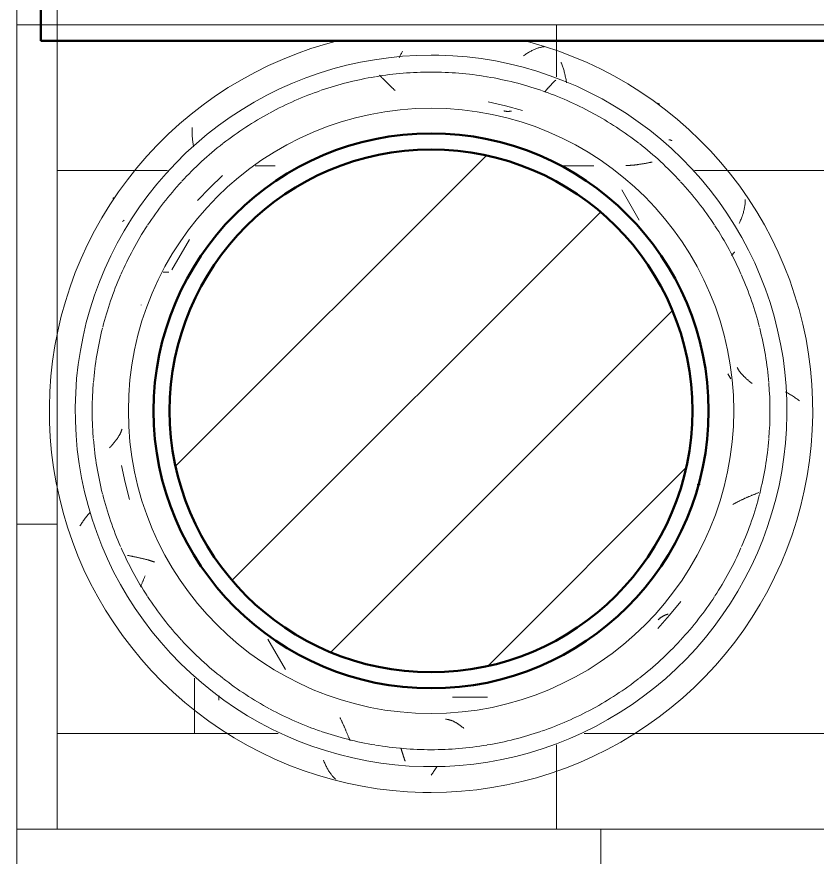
# Model space of a CAD drawing. Header units: millimetres. Extents: x -9358 to 257996, y -67499 to 9117.
# Drawn here: x 29180 to 30175, y -55453 to -54408 of the extents above; entities that cross this region are included whole.
import ezdxf

# ---------------------------------------------------------------- set-up
doc = ezdxf.new("R2010")
doc.units = ezdxf.units.MM
doc.header["$LTSCALE"] = 1000
for name, color, linetype, lineweight in [('A-COL-RFC', 8, 'Continuous', 18), ('A-COL-RFC-1', 8, 'Continuous', 9), ('A-COL-RFC-2', 8, 'Continuous', 50), ('A-FLR-PAT', 8, 'Continuous', 18), ('A-WAL-CLD', 8, 'Continuous', 9), ('A-WAL-CMU', 8, 'Continuous', 50), ('A-WAL-LOW-20', 8, 'Continuous', 18), ('A-WAL-PAT-1', 8, 'Continuous', 9)]:
    doc.layers.add(name, color=color, linetype=linetype, lineweight=lineweight)
pattern_1 = [(0, (0, 0), (812.8, 203.2), [33.528, -576.072, 33.528, -576.072, -3251.2]), (0, (0, 0), (812.8, 203.2), [-1219.2, 33.528, -1185.672, 33.528, -576.072, -1422.4]), (0, (0, 0), (812.8, 203.2), [-3048, 33.528, -372.872, 33.528, -982.472]), (120, (304.8, 101.6), (-582.37636, 602.30545), [33.528, -576.072, 33.528, -576.072, -3251.2]), (120, (304.8, 101.6), (-582.37636, 602.30545), [-1219.2, 33.528, -1185.672, 33.528, -576.072, -1422.4]), (120, (304.8, 101.6), (-582.37636, 602.30545), [-3048, 33.528, -372.872, 33.528, -982.472]), (240, (406.4, 508), (-230.42364, -805.50545), [33.528, -576.072, 33.528, -576.072, -3251.2]), (240, (406.4, 508), (-230.42364, -805.50545), [-1219.2, 33.528, -1185.672, 33.528, -576.072, -1422.4]), (240, (406.4, 508), (-230.42364, -805.50545), [-3048, 33.528, -372.872, 33.528, -982.472])]

# ---------------------------------------------------------------- blocks, each defined once
blk = doc.blocks.new('Concrete-Round-Column - 650-V12-01-Ground Floor Furniture Plan')
at = {"layer": 'A-COL-RFC-1'}
h = blk.add_hatch(dxfattribs=at)
h.set_pattern_fill('FP_37', color=256, style=0, pattern_type=2)
h.set_pattern_definition([(225, (30655, -54750), (106.066, -106.066), [])])
h.paths.add_polyline_path([(0, 325), (-63.4, 318.8), (-124.4, 300.3), (-180.6, 270.2), (-229.8, 229.8), (-270.2, 180.6), (-300.3, 124.4), (-318.8, 63.4), (-325, 0), (-318.8, -63.4), (-300.3, -124.4), (-270.2, -180.6), (-229.8, -229.8), (-180.6, -270.2), (-124.4, -300.3), (-63.4, -318.8), (0, -325), (63.4, -318.8), (124.4, -300.3), (180.6, -270.2), (229.8, -229.8), (270.2, -180.6), (300.3, -124.4), (318.8, -63.4), (325, 0), (318.8, 63.4), (300.3, 124.4), (270.2, 180.6), (229.8, 229.8), (180.6, 270.2), (124.4, 300.3), (63.4, 318.8), (16.9, 323.3)], flags=0)
at = {"layer": 'A-COL-RFC-2'}
for start, end in [(360, 180), (180, 360)]:
    blk.add_arc((0, 0), 325, start, end, dxfattribs=at)
blk = doc.blocks.new('Walls 187 - Walls 13-1441346-01-Ground Floor Furniture Plan')
at = {"layer": 'A-WAL-PAT-1'}
h = blk.add_hatch(dxfattribs=at)
h.set_pattern_fill('FP_121', color=256, style=0, pattern_type=2)
h.set_pattern_definition([(270, (50550, -58100), (900, 6e-14), [700, -700]), (270, (51000, -57400), (1800, 1e-13), [700, -700]), (180, (51000, -57400), (-9e-14, -700), [])])
h.paths.add_polyline_path([(49841.7, -58770), (50270, -58770), (50270, -57770), (48380, -57770), (48380, -58770), (49840.1, -58770)], flags=0)
h.paths.add_polyline_path([(49841.7, -58693.5), (49768.3, -58693.5), (49695.8, -58681.4), (49626.2, -58657.5), (49561.6, -58622.5), (49501.4, -58575), (49453.8, -58523.3), (49413.6, -58461.8), (49384.1, -58394.5), (49366.1, -58323.2), (49360, -58250), (49367.1, -58172.7), (49385.8, -58101.7), (49413.6, -58038.2), (49453.8, -57976.7), (49504.9, -57921.6), (49564, -57876.2), (49626.2, -57842.5), (49700.7, -57817.8), (49769.9, -57806.5), (49841.7, -57806.5), (49914.2, -57818.6), (49987.4, -57844.5), (50048.4, -57877.5), (50107.6, -57923.9), (50156.2, -57976.7), (50196.4, -58038.2), (50225.9, -58105.5), (50243.9, -58176.8), (50250, -58250), (50243.9, -58323.2), (50224.2, -58398.3), (50196.4, -58461.8), (50153.3, -58526.4), (50106.4, -58577.4), (50043.8, -58625), (49983.8, -58657.5), (49909.3, -58682.2)], flags=0)
h.paths.add_polyline_path([(48808.3, -58693.5), (48735.8, -58681.4), (48666.2, -58657.5), (48597.5, -58619.3), (48541.2, -58574.8), (48492.6, -58521.5), (48453.6, -58461.8), (48424.1, -58394.5), (48406.1, -58323.2), (48400, -58250), (48406.1, -58176.8), (48425.8, -58101.7), (48453.6, -58038.2), (48493.8, -57976.7), (48543.6, -57922.6), (48604, -57876.2), (48666.2, -57842.5), (48740.7, -57817.8), (48812.3, -57806.5), (48881.7, -57806.5), (48954.2, -57818.6), (49023.8, -57842.5), (49088.4, -57877.5), (49146.4, -57922.6), (49197.4, -57978.5), (49236.4, -58038.2), (49265.9, -58105.5), (49283.9, -58176.8), (49290, -58250), (49283.9, -58323.2), (49264.2, -58398.3), (49234.1, -58465.3), (49196.2, -58523.3), (49145.3, -58578.3), (49088.4, -58622.5), (49023.8, -58657.5), (48949.3, -58682.2), (48880.1, -58693.5), (48809.9, -58693.5)], flags=0)
at = {"layer": 'A-WAL-LOW-20'}
for p, q in [((48380, -57770), (48380, -58770)), ((48380, -58770), (50270, -58770))]:
    blk.add_line(p, q, dxfattribs=at)
blk = doc.blocks.new('Walls 191 - Walls 6-1441402-01-Ground Floor Furniture Plan')
at = {"layer": 'A-WAL-PAT-1'}
h = blk.add_hatch(dxfattribs=at)
h.set_pattern_fill('FP_124', color=256, style=0, pattern_type=2)
h.set_pattern_definition([(270, (47930, -59239.6), (900, 6e-14), [700, -700]), (270, (48380, -58539.6), (1800, 1e-13), [700, -700]), (180, (48380, -58539.6), (-9e-14, -700), [])])
h.paths.add_polyline_path([(48330, -58770), (48380, -58770), (48380, -57770), (48330, -57770), (48330, -58421.4)], flags=0)
at = {"layer": 'A-WAL-LOW-20'}
for p, q in [((48330, -58770), (48330, -57770)), ((48330, -57770), (48380, -57770)), ((48380, -57770), (48380, -58770))]:
    blk.add_line(p, q, dxfattribs=at)
blk = doc.blocks.new('Walls 190 - Walls 6-2351718-01-Ground Floor Furniture Plan')
at = {"layer": 'A-WAL-PAT-1'}
h = blk.add_hatch(dxfattribs=at)
h.set_pattern_fill('FP_131', color=256, style=0, pattern_type=2)
h.set_pattern_definition([(270, (29455.4, -55970), (900, 6e-14), [700, -700]), (270, (29905.4, -55270), (1800, 1e-13), [700, -700]), (180, (29905.4, -55270), (-9e-14, -700), [])])
h.paths.add_polyline_path([(33559.6, -55320), (33810, -55320), (33810, -55270), (29180, -55270), (29180, -55320), (31593.4, -55320)], flags=0)
at = {"layer": 'A-WAL-LOW-20'}
for p, q in [((29180, -55270), (33810, -55270)), ((29180, -55320), (29180, -55270))]:
    blk.add_line(p, q, dxfattribs=at)
blk = doc.blocks.new('FP_204-01-Ground Floor Furniture Plan')
at = {"layer": 'A-WAL-PAT-1'}
for p, q in [((48921.1, 1459.1), (48942.6, 1454.5)), ((48942.6, 1454.5), (48963.7, 1448.7)), ((48940.9, 1447.9), (48940.4, 1448)), ((48941.3, 1447.8), (48940.9, 1447.9)), ((48941.8, 1447.7), (48941.3, 1447.8)), ((48942.2, 1447.6), (48941.8, 1447.7)), ((48942.7, 1447.5), (48942.2, 1447.6)), ((48943.2, 1447.5), (48942.7, 1447.5)), ((48943.6, 1447.4), (48943.2, 1447.5)), ((48944.1, 1447.4), (48943.6, 1447.4)), ((48944.6, 1447.4), (48944.1, 1447.4)), ((48945, 1447.4), (48944.6, 1447.4)), ((48945.5, 1447.4), (48945, 1447.4)), ((48946, 1447.4), (48945.5, 1447.4)), ((48946.5, 1447.4), (48946, 1447.4)), ((48947, 1447.4), (48946.5, 1447.4)), ((48947.5, 1447.5), (48947, 1447.4)), ((48948, 1447.5), (48947.5, 1447.5)), ((48948.5, 1447.6), (48948, 1447.5)), ((48949, 1447.6), (48948.5, 1447.6)), ((48949.5, 1447.7), (48949, 1447.6)), ((48950, 1447.8), (48949.5, 1447.7)), ((49092.6, 1380.3), (49092.1, 1380.3)), ((49093.2, 1380.2), (49092.6, 1380.3)), ((49093.8, 1380.2), (49093.2, 1380.2)), ((49094.4, 1380.2), (49093.8, 1380.2)), ((49095, 1380.2), (49094.4, 1380.2)), ((49095.6, 1380.3), (49095, 1380.2)), ((49096.2, 1380.3), (49095.6, 1380.3)), ((49096.9, 1380.3), (49096.2, 1380.3)), ((49097.5, 1380.3), (49096.9, 1380.3)), ((49098.1, 1380.4), (49097.5, 1380.3)), ((49098.8, 1380.4), (49098.1, 1380.4)), ((49099.4, 1380.4), (49098.8, 1380.4)), ((49100.1, 1380.5), (49099.4, 1380.4)), ((49100.7, 1380.5), (49100.1, 1380.5)), ((49101.4, 1380.6), (49100.7, 1380.5)), ((49102, 1380.7), (49101.4, 1380.6)), ((49102.7, 1380.7), (49102, 1380.7)), ((49103.4, 1380.8), (49102.7, 1380.7)), ((49104.1, 1380.9), (49103.4, 1380.8)), ((49104.8, 1381), (49104.1, 1380.9)), ((49105.4, 1381.1), (49104.8, 1381)), ((49106.1, 1381.1), (49105.4, 1381.1)), ((49106.8, 1381.2), (49106.1, 1381.1)), ((49107.5, 1381.3), (49106.8, 1381.2)), ((49108.3, 1381.4), (49107.5, 1381.3)), ((49109, 1381.6), (49108.3, 1381.4)), ((49109.7, 1381.7), (49109, 1381.6)), ((49110.4, 1381.8), (49109.7, 1381.7)), ((49111.2, 1381.9), (49110.4, 1381.8)), ((49111.9, 1382), (49111.2, 1381.9)), ((49112.6, 1382.1), (49111.9, 1382)), ((49113.4, 1382.3), (49112.6, 1382.1)), ((49114.1, 1382.4), (49113.4, 1382.3)), ((49114.9, 1382.5), (49114.1, 1382.4)), ((49115.6, 1382.7), (49114.9, 1382.5)), ((49116.4, 1382.8), (49115.6, 1382.7)), ((49117.2, 1382.9), (49116.4, 1382.8)), ((49117.9, 1383.1), (49117.2, 1382.9)), ((49118.7, 1383.2), (49117.9, 1383.1)), ((49119.5, 1383.4), (49118.7, 1383.2)), ((49120.3, 1383.5), (49119.5, 1383.4)), ((49121, 1383.7), (49120.3, 1383.5)), ((49121.8, 1383.8), (49121, 1383.7)), ((49122.6, 1384), (49121.8, 1383.8)), ((49123.4, 1384.1), (49122.6, 1384)), ((49124.2, 1384.3), (49123.4, 1384.1)), ((49125, 1384.4), (49124.2, 1384.3)), ((49230.8, 1128.7), (49230.6, 1129.2)), ((49231, 1128.3), (49230.8, 1128.7)), ((49231.2, 1127.8), (49231, 1128.3)), ((49231.4, 1127.4), (49231.2, 1127.8)), ((49231.7, 1127), (49231.4, 1127.4)), ((49231.9, 1126.6), (49231.7, 1127)), ((49232.1, 1126.1), (49231.9, 1126.6)), ((49232.4, 1125.7), (49232.1, 1126.1)), ((49232.7, 1125.3), (49232.4, 1125.7)), ((49232.9, 1124.8), (49232.7, 1125.3)), ((49233.2, 1124.4), (49232.9, 1124.8)), ((49233.5, 1124), (49233.2, 1124.4)), ((49233.8, 1123.5), (49233.5, 1124)), ((49234.1, 1123.1), (49233.8, 1123.5)), ((49234.5, 1122.7), (49234.1, 1123.1)), ((49234.8, 1122.3), (49234.5, 1122.7)), ((49235.1, 1121.8), (49234.8, 1122.3)), ((49235.5, 1121.4), (49235.1, 1121.8)), ((49235.9, 1121), (49235.5, 1121.4)), ((49236.2, 1120.6), (49235.9, 1121)), ((49236.6, 1120.1), (49236.2, 1120.6)), ((49237, 1119.7), (49236.6, 1120.1)), ((49237.4, 1119.3), (49237, 1119.7)), ((49237.8, 1118.9), (49237.4, 1119.3)), ((49238.2, 1118.5), (49237.8, 1118.9)), ((49238.6, 1118), (49238.2, 1118.5)), ((49239, 1117.6), (49238.6, 1118)), ((49239.5, 1117.2), (49239, 1117.6)), ((49239.9, 1116.8), (49239.5, 1117.2)), ((49240.4, 1116.3), (49239.9, 1116.8)), ((49240.8, 1115.9), (49240.4, 1116.3)), ((49241.3, 1115.5), (49240.8, 1115.9)), ((49241.8, 1115.1), (49241.3, 1115.5)), ((49242.3, 1114.6), (49241.8, 1115.1)), ((49242.8, 1114.2), (49242.3, 1114.6)), ((49243.3, 1113.8), (49242.8, 1114.2)), ((49243.8, 1113.4), (49243.3, 1113.8)), ((49244.3, 1113), (49243.8, 1113.4)), ((49244.8, 1112.5), (49244.3, 1113)), ((49245.3, 1112.1), (49244.8, 1112.5)), ((49245.9, 1111.7), (49245.3, 1112.1)), ((49246.4, 1111.2), (49245.9, 1111.7)), ((49247, 1110.8), (49246.4, 1111.2)), ((49247.5, 1110.4), (49247, 1110.8)), ((49248.1, 1110), (49247.5, 1110.4)), ((49248.7, 1109.5), (49248.1, 1110)), ((49249.2, 1109.1), (49248.7, 1109.5)), ((49252.7, 971.5), (49253.5, 971.9)), ((49253.5, 971.9), (49254.2, 972.2)), ((49254.2, 972.2), (49255, 972.5)), ((49255, 972.5), (49255.8, 972.8)), ((49255.8, 972.8), (49256.5, 973.1)), ((49256.5, 973.1), (49257.3, 973.5)), ((49229.9, 961.3), (49230.5, 961.6)), ((49230.5, 961.6), (49231.1, 961.9)), ((49231.1, 961.9), (49231.7, 962.2)), ((49231.7, 962.2), (49232.3, 962.5)), ((49232.3, 962.5), (49232.9, 962.9)), ((49232.9, 962.9), (49233.6, 963.2)), ((49233.6, 963.2), (49234.2, 963.5)), ((49234.2, 963.5), (49234.9, 963.8)), ((49234.9, 963.8), (49235.5, 964.1)), ((49235.5, 964.1), (49236.2, 964.4)), ((49236.2, 964.4), (49236.8, 964.7)), ((49236.8, 964.7), (49237.5, 965)), ((49237.5, 965), (49238.2, 965.3)), ((49238.2, 965.3), (49238.9, 965.6)), ((49238.9, 965.6), (49239.5, 965.9)), ((49239.5, 965.9), (49240.2, 966.3)), ((49240.2, 966.3), (49240.9, 966.6)), ((49240.9, 966.6), (49241.6, 966.9)), ((49241.6, 966.9), (49242.4, 967.2)), ((49242.4, 967.2), (49243.1, 967.5)), ((49243.1, 967.5), (49243.8, 967.8)), ((49243.8, 967.8), (49244.5, 968.1)), ((49244.5, 968.1), (49245.2, 968.4)), ((49245.2, 968.4), (49246, 968.7)), ((49246, 968.7), (49246.7, 969)), ((49246.7, 969), (49247.4, 969.3)), ((49247.4, 969.3), (49248.2, 969.7)), ((49248.2, 969.7), (49248.9, 970)), ((49248.9, 970), (49249.7, 970.3)), ((49249.7, 970.3), (49250.4, 970.6)), ((49250.4, 970.6), (49251.2, 970.9)), ((49251.2, 970.9), (49251.9, 971.2)), ((49251.9, 971.2), (49252.7, 971.5)), ((49225.3, 958.7), (49225.9, 959.1)), ((49225.9, 959.1), (49226.4, 959.4)), ((49226.4, 959.4), (49227, 959.7)), ((49227, 959.7), (49227.5, 960)), ((49227.5, 960), (49228.1, 960.3)), ((49228.1, 960.3), (49228.7, 960.7)), ((49228.7, 960.7), (49229.3, 961)), ((49229.3, 961), (49229.9, 961.3)), ((49160.3, 837.8), (49146.5, 820.8)), ((49146.5, 820.8), (49131.8, 804.5)), ((49132.5, 815.3), (49132.8, 815.6)), ((49132.8, 815.6), (49133.2, 816)), ((49133.2, 816), (49133.5, 816.3)), ((49133.5, 816.3), (49133.8, 816.6)), ((49133.8, 816.6), (49134.2, 816.9)), ((49134.2, 816.9), (49134.5, 817.2)), ((49134.5, 817.2), (49134.9, 817.5)), ((49134.9, 817.5), (49135.2, 817.8)), ((49135.2, 817.8), (49135.6, 818)), ((49135.6, 818), (49136, 818.3)), ((49136, 818.3), (49136.4, 818.6)), ((49136.4, 818.6), (49136.8, 818.8)), ((49136.8, 818.8), (49137.2, 819.1)), ((49137.2, 819.1), (49137.6, 819.3)), ((49137.6, 819.3), (49138, 819.6)), ((49138, 819.6), (49138.4, 819.8)), ((49138.4, 819.8), (49138.9, 820)), ((49138.9, 820), (49139.3, 820.3)), ((49139.3, 820.3), (49139.8, 820.5)), ((49139.8, 820.5), (49140.2, 820.7)), ((49140.2, 820.7), (49140.7, 820.9)), ((49140.7, 820.9), (49141.2, 821.1)), ((49141.2, 821.1), (49141.6, 821.3)), ((49141.6, 821.3), (49142.1, 821.5)), ((49142.1, 821.5), (49142.6, 821.7)), ((49142.6, 821.7), (49143.1, 821.8)), ((49143.1, 821.8), (49143.6, 822)), ((49143.6, 822), (49144.1, 822.2)), ((49144.1, 822.2), (49144.7, 822.3)), ((48868, 691.6), (48868.4, 691.6)), ((48868.4, 691.6), (48868.9, 691.5)), ((48868.9, 691.5), (48869.3, 691.5)), ((48869.3, 691.5), (48869.8, 691.4)), ((48869.8, 691.4), (48870.3, 691.4)), ((48870.3, 691.4), (48870.7, 691.3)), ((48870.7, 691.3), (48871.2, 691.2)), ((48871.2, 691.2), (48871.7, 691.1)), ((48871.7, 691.1), (48872.1, 691)), ((48872.1, 691), (48872.6, 690.9)), ((48872.6, 690.9), (48873.1, 690.8)), ((48873.1, 690.8), (48873.5, 690.6)), ((48873.5, 690.6), (48874, 690.5)), ((48874, 690.5), (48874.5, 690.3)), ((48874.5, 690.3), (48874.9, 690.2)), ((48874.9, 690.2), (48875.4, 690)), ((48875.4, 690), (48875.9, 689.8)), ((48875.9, 689.8), (48876.4, 689.6)), ((48876.4, 689.6), (48876.8, 689.4)), ((48876.8, 689.4), (48877.3, 689.2)), ((48877.3, 689.2), (48877.8, 689)), ((48877.8, 689), (48878.3, 688.7)), ((48878.3, 688.7), (48878.8, 688.5)), ((48878.8, 688.5), (48879.2, 688.3)), ((48879.2, 688.3), (48879.7, 688)), ((48879.7, 688), (48880.2, 687.7)), ((48880.2, 687.7), (48880.7, 687.5)), ((48880.7, 687.5), (48881.2, 687.2)), ((48881.2, 687.2), (48881.7, 686.9)), ((48881.7, 686.9), (48882.2, 686.6)), ((48882.2, 686.6), (48882.7, 686.3)), ((48882.7, 686.3), (48883.2, 686)), ((48883.2, 686), (48883.6, 685.6)), ((48883.6, 685.6), (48884.1, 685.3)), ((48884.1, 685.3), (48884.6, 685)), ((48884.6, 685), (48885.1, 684.6)), ((48885.1, 684.6), (48885.6, 684.2)), ((48885.6, 684.2), (48886.2, 683.9)), ((48886.2, 683.9), (48886.7, 683.5)), ((48886.7, 683.5), (48887.2, 683.1)), ((48887.2, 683.1), (48887.7, 682.7)), ((48887.7, 682.7), (48888.2, 682.3)), ((48888.2, 682.3), (48888.7, 681.9)), ((48888.7, 681.9), (48889.2, 681.5)), ((48889.2, 681.5), (48889.7, 681.1)), ((48889.7, 681.1), (48890.2, 680.7)), ((48890.2, 680.7), (48890.8, 680.2))]:
    blk.add_line(p, q, dxfattribs=at)
blk = doc.blocks.new('FP_205-01-Ground Floor Furniture Plan')
at = {"layer": 'A-WAL-LOW-20', "flags": 128}
blk.add_lwpolyline([(48733.6, 1535), (48718.9, 1531.1), (48700.7, 1525.5), (48682.8, 1519.1), (48665.2, 1512.1), (48647.9, 1504.3), (48630.9, 1495.9), (48614.2, 1486.8), (48597.9, 1477.1), (48582, 1466.7), (48566.6, 1455.6), (48551.6, 1444), (48537.1, 1431.8), (48523.1, 1419), (48509.6, 1405.6), (48496.6, 1391.7), (48484.2, 1377.4), (48472.4, 1362.5), (48461.3, 1347.2), (48450.7, 1331.4), (48440.7, 1315.2), (48431.5, 1298.7), (48422.9, 1281.8), (48414.9, 1264.5), (48407.7, 1247), (48401.2, 1229.1), (48395.4, 1211.1), (48390.3, 1192.8), (48386, 1174.3), (48382.4, 1155.7), (48379.5, 1136.9), (48377.4, 1118), (48376.1, 1099.1), (48375.5, 1080.1), (48375.7, 1061.1), (48376.6, 1042.2), (48378.3, 1023.3), (48380.7, 1004.5), (48383.9, 985.7), (48387.9, 967.2), (48392.5, 948.8), (48398, 930.6), (48404.1, 912.6), (48410.9, 894.9), (48418.5, 877.5), (48426.7, 860.4), (48435.7, 843.7), (48445.2, 827.3), (48455.5, 811.3), (48466.3, 795.7), (48477.8, 780.6), (48489.9, 766), (48502.5, 751.8), (48515.7, 738.2), (48529.5, 725.1), (48543.7, 712.5), (48558.4, 700.6), (48573.7, 689.2), (48589.3, 678.5), (48605.4, 668.4), (48621.8, 658.9), (48638.6, 650.1), (48655.8, 642), (48673.3, 634.6), (48691, 627.9), (48709, 621.9), (48727.3, 616.6), (48745.7, 612.1), (48764.3, 608.3), (48783, 605.2), (48801.9, 602.9), (48820.8, 601.4), (48839.8, 600.6), (48850, 600.5)], dxfattribs=at)
at = {"layer": 'A-WAL-PAT-1'}
for p, q in [((48811, 1515.8), (48810.4, 1514.5)), ((48811.7, 1517.1), (48811, 1515.8)), ((48812.4, 1518.4), (48811.7, 1517.1)), ((48813.1, 1519.6), (48812.4, 1518.4)), ((48813.7, 1520.8), (48813.1, 1519.6)), ((48814.4, 1522.1), (48813.7, 1520.8)), ((48552.8, 1427.3), (48552.8, 1426.1)), ((48552.8, 1426.1), (48552.8, 1424.9)), ((48552.8, 1424.9), (48552.8, 1423.6)), ((48552.8, 1423.6), (48552.8, 1422.3)), ((48552.8, 1422.3), (48552.8, 1421)), ((48552.8, 1421), (48552.9, 1419.7)), ((48552.9, 1419.7), (48552.9, 1418.4)), ((48552.9, 1418.4), (48553, 1417.1)), ((48553, 1417.1), (48553.1, 1415.8)), ((48553.1, 1415.8), (48553.3, 1414.4)), ((48553.3, 1414.4), (48553.4, 1413)), ((48553.4, 1413), (48553.6, 1411.6)), ((48553.6, 1411.6), (48553.7, 1410.2)), ((48553.7, 1410.2), (48553.9, 1408.8)), ((48553.9, 1408.8), (48554.1, 1407.4)), ((48554.1, 1407.4), (48554.3, 1406)), ((48554.3, 1406), (48554.6, 1404.5)), ((48554.6, 1404.5), (48554.8, 1403.4)), ((48454.7, 1339.6), (48454.2, 1338.9)), ((48455.2, 1340.3), (48454.7, 1339.6)), ((48420, 941.4), (48419.2, 940.4)), ((48420.8, 942.5), (48420, 941.4)), ((48421.6, 943.5), (48420.8, 942.5)), ((48422.5, 944.6), (48421.6, 943.5)), ((48423.4, 945.7), (48422.5, 944.6)), ((48424.2, 946.7), (48423.4, 945.7)), ((48425.2, 947.8), (48424.2, 946.7)), ((48426.1, 948.9), (48425.2, 947.8)), ((48414.2, 933), (48413.5, 932)), ((48414.8, 934.1), (48414.2, 933)), ((48415.5, 935.1), (48414.8, 934.1)), ((48416.2, 936.1), (48415.5, 935.1)), ((48416.9, 937.2), (48416.2, 936.1)), ((48417.6, 938.2), (48416.9, 937.2)), ((48418.4, 939.3), (48417.6, 938.2)), ((48419.2, 940.4), (48418.4, 939.3)), ((48586.2, 717.8), (48586.1, 716.5)), ((48586.1, 716.5), (48586.1, 715.2)), ((48586.3, 719.1), (48586.2, 717.8)), ((48586.4, 720.5), (48586.3, 719.1)), ((48716.4, 640.7), (48716.8, 639.5)), ((48716.8, 639.5), (48717.3, 638.3)), ((48717.3, 638.3), (48717.8, 637.1)), ((48717.8, 637.1), (48718.3, 636)), ((48718.3, 636), (48718.8, 634.8)), ((48718.8, 634.8), (48719.3, 633.7)), ((48719.3, 633.7), (48719.8, 632.6)), ((48719.8, 632.6), (48720.4, 631.6)), ((48720.4, 631.6), (48720.9, 630.5)), ((48720.9, 630.5), (48721.5, 629.5)), ((48721.5, 629.5), (48722.1, 628.5)), ((48722.1, 628.5), (48722.6, 627.5)), ((48722.6, 627.5), (48723.2, 626.6)), ((48723.2, 626.6), (48723.8, 625.7)), ((48723.8, 625.7), (48724.4, 624.8)), ((48724.4, 624.8), (48725, 623.9)), ((48725, 623.9), (48725.7, 623.1)), ((48725.7, 623.1), (48726.3, 622.2)), ((48726.3, 622.2), (48727, 621.5)), ((48727, 621.5), (48727.6, 620.7)), ((48727.6, 620.7), (48728.3, 620)), ((48728.3, 620), (48729, 619.3)), ((48729, 619.3), (48729.6, 618.6)), ((48729.6, 618.6), (48730.3, 617.9)), ((48730.3, 617.9), (48731, 617.3)), ((48731, 617.3), (48731.7, 616.7))]:
    blk.add_line(p, q, dxfattribs=at)
blk = doc.blocks.new('FP_206-01-Ground Floor Furniture Plan')
at = {"layer": 'A-WAL-LOW-20', "flags": 128}
blk.add_lwpolyline([(48850, 600.5), (48869, 600.8), (48887.9, 602), (48906.8, 603.9), (48925.6, 606.5), (48944.3, 609.9), (48962.8, 614.1), (48981.1, 618.9), (48999.3, 624.5), (49017.2, 630.9), (49034.8, 637.9), (49052.1, 645.7), (49069.1, 654.1), (49085.8, 663.2), (49102.1, 672.9), (49117.9, 683.3), (49133.4, 694.4), (49148.4, 706), (49162.9, 718.2), (49176.9, 731), (49190.4, 744.4), (49203.4, 758.3), (49215.8, 772.6), (49227.6, 787.5), (49238.7, 802.8), (49249.3, 818.6), (49259.3, 834.8), (49268.5, 851.3), (49277.1, 868.2), (49285.1, 885.5), (49292.3, 903), (49298.8, 920.9), (49304.6, 938.9), (49309.7, 957.2), (49314, 975.7), (49317.6, 994.3), (49320.5, 1013.1), (49322.6, 1032), (49323.9, 1050.9), (49324.5, 1069.9), (49324.3, 1088.9), (49323.4, 1107.8), (49321.7, 1126.7), (49319.3, 1145.5), (49316.1, 1164.3), (49312.1, 1182.8), (49307.5, 1201.2), (49302, 1219.4), (49295.9, 1237.4), (49289.1, 1255.1), (49281.5, 1272.5), (49273.3, 1289.6), (49264.3, 1306.3), (49254.8, 1322.7), (49244.5, 1338.7), (49233.7, 1354.3), (49222.2, 1369.4), (49210.1, 1384), (49197.5, 1398.2), (49184.3, 1411.8), (49170.5, 1424.9), (49156.3, 1437.5), (49141.5, 1449.4), (49126.3, 1460.8), (49110.7, 1471.5), (49094.6, 1481.6), (49078.2, 1491.1), (49061.4, 1499.9), (49044.2, 1508), (49026.7, 1515.4), (49009, 1522.1), (48991, 1528.1), (48972.7, 1533.4), (48966.2, 1535)], dxfattribs=at)
at = {"layer": 'A-WAL-PAT-1'}
for p, q in [((48982.1, 1526), (48981.1, 1525.6)), ((48983.1, 1526.3), (48982.1, 1526)), ((48984, 1526.6), (48983.1, 1526.3)), ((48985, 1526.8), (48984, 1526.6)), ((48985.9, 1527), (48985, 1526.8)), ((48986.8, 1527.2), (48985.9, 1527)), ((48987.7, 1527.4), (48986.8, 1527.2)), ((48988.7, 1527.5), (48987.7, 1527.4)), ((48989.6, 1527.6), (48988.7, 1527.5)), ((48990.5, 1527.7), (48989.6, 1527.6)), ((48966.1, 1517.4), (48965.1, 1516.6)), ((48967.2, 1518.1), (48966.1, 1517.4)), ((48968.2, 1518.8), (48967.2, 1518.1)), ((48969.2, 1519.5), (48968.2, 1518.8)), ((48970.2, 1520.2), (48969.2, 1519.5)), ((48971.2, 1520.8), (48970.2, 1520.2)), ((48972.2, 1521.4), (48971.2, 1520.8)), ((48973.3, 1522), (48972.2, 1521.4)), ((48974.3, 1522.5), (48973.3, 1522)), ((48975.3, 1523), (48974.3, 1522.5)), ((48976.3, 1523.5), (48975.3, 1523)), ((48977.2, 1524), (48976.3, 1523.5)), ((48978.2, 1524.5), (48977.2, 1524)), ((48979.2, 1524.9), (48978.2, 1524.5)), ((48980.2, 1525.3), (48979.2, 1524.9)), ((48981.1, 1525.6), (48980.2, 1525.3)), ((49012, 1507.2), (49011.5, 1508.3)), ((49012.4, 1506.1), (49012, 1507.2)), ((49012.9, 1505), (49012.4, 1506.1)), ((49013.3, 1503.8), (49012.9, 1505)), ((49013.7, 1502.6), (49013.3, 1503.8)), ((49014.1, 1501.4), (49013.7, 1502.6)), ((49014.5, 1500.2), (49014.1, 1501.4)), ((49014.9, 1499), (49014.5, 1500.2)), ((49015.3, 1497.7), (49014.9, 1499)), ((49015.6, 1496.5), (49015.3, 1497.7)), ((49016, 1495.2), (49015.6, 1496.5)), ((49016.3, 1493.9), (49016, 1495.2)), ((49016.6, 1492.5), (49016.3, 1493.9)), ((49016.9, 1491.2), (49016.6, 1492.5)), ((49017.2, 1489.8), (49016.9, 1491.2)), ((49017.5, 1488.4), (49017.2, 1489.8)), ((49017.8, 1487), (49017.5, 1488.4)), ((49018.1, 1485.6), (49017.8, 1487)), ((49018.3, 1484.2), (49018.1, 1485.6)), ((49018.5, 1482.8), (49018.3, 1484.2)), ((49132.9, 1457.4), (49132.1, 1457.8)), ((49133.6, 1456.9), (49132.9, 1457.4)), ((49134.3, 1456.4), (49133.6, 1456.9)), ((49240.6, 1337), (49240.6, 1338)), ((49239.4, 1326.3), (49239.6, 1327.5)), ((49239.6, 1327.5), (49239.8, 1328.6)), ((49239.8, 1328.6), (49240, 1329.7)), ((49240, 1329.7), (49240.2, 1330.8)), ((49240.2, 1330.8), (49240.3, 1331.9)), ((49240.3, 1331.9), (49240.4, 1332.9)), ((49240.4, 1332.9), (49240.5, 1334)), ((49240.5, 1334), (49240.6, 1335)), ((49240.6, 1336), (49240.6, 1337)), ((49240.6, 1335), (49240.6, 1336)), ((49236.3, 1315.7), (49236.7, 1316.9)), ((49236.7, 1316.9), (49237.1, 1318.2)), ((49237.1, 1318.2), (49237.5, 1319.4)), ((49237.5, 1319.4), (49237.9, 1320.5)), ((49237.9, 1320.5), (49238.2, 1321.7)), ((49238.2, 1321.7), (49238.6, 1322.9)), ((49238.6, 1322.9), (49238.9, 1324.1)), ((49238.9, 1324.1), (49239.1, 1325.2)), ((49239.1, 1325.2), (49239.4, 1326.3)), ((49233.2, 1308.2), (49233.8, 1309.5)), ((49233.8, 1309.5), (49234.3, 1310.7)), ((49234.3, 1310.7), (49234.8, 1312)), ((49234.8, 1312), (49235.3, 1313.2)), ((49235.3, 1313.2), (49235.8, 1314.5)), ((49235.8, 1314.5), (49236.3, 1315.7)), ((49292, 1098), (49290.7, 1098.7)), ((49293.2, 1097.3), (49292, 1098)), ((49294.5, 1096.6), (49293.2, 1097.3)), ((49295.7, 1095.8), (49294.5, 1096.6)), ((49296.9, 1095.1), (49295.7, 1095.8)), ((49298.1, 1094.4), (49296.9, 1095.1)), ((49299.3, 1093.6), (49298.1, 1094.4)), ((49300.5, 1092.9), (49299.3, 1093.6)), ((49301.6, 1092.1), (49300.5, 1092.9)), ((49302.7, 1091.4), (49301.6, 1092.1)), ((49303.8, 1090.6), (49302.7, 1091.4)), ((49304.9, 1089.8), (49303.8, 1090.6)), ((49305.9, 1089), (49304.9, 1089.8)), ((49306.9, 1088.3), (49305.9, 1089)), ((49307.9, 1087.5), (49306.9, 1088.3)), ((48853.1, 626.4), (48853.9, 627.5)), ((48853.9, 627.5), (48854.7, 628.7)), ((48854.7, 628.7), (48855.5, 629.9)), ((48855.5, 629.9), (48856.2, 631.1)), ((48856.2, 631.1), (48857, 632.4)), ((48850, 622), (48850.8, 623.1)), ((48850.8, 623.1), (48851.6, 624.1)), ((48851.6, 624.1), (48852.4, 625.3)), ((48852.4, 625.3), (48853.1, 626.4))]:
    blk.add_line(p, q, dxfattribs=at)
blk = doc.blocks.new('FP_207-01-Ground Floor Furniture Plan')
at = {"layer": 'A-WAL-PAT-1'}
for p, q in [((48786.4, 1491.9), (48785.8, 1492.5)), ((48787, 1491.3), (48786.4, 1491.9)), ((48787.6, 1490.7), (48787, 1491.3)), ((48788.2, 1490.1), (48787.6, 1490.7)), ((48788.8, 1489.5), (48788.2, 1490.1)), ((48789.4, 1488.9), (48788.8, 1489.5)), ((48790, 1488.3), (48789.4, 1488.9)), ((48790.6, 1487.7), (48790, 1488.3)), ((48791.2, 1487.1), (48790.6, 1487.7)), ((48791.8, 1486.5), (48791.2, 1487.1)), ((48792.4, 1485.9), (48791.8, 1486.5)), ((48793, 1485.3), (48792.4, 1485.9)), ((48793.6, 1484.7), (48793, 1485.3)), ((48794.1, 1484.2), (48793.6, 1484.7)), ((48794.7, 1483.6), (48794.1, 1484.2)), ((48795.3, 1483), (48794.7, 1483.6)), ((48795.9, 1482.4), (48795.3, 1483)), ((48796.5, 1481.8), (48795.9, 1482.4)), ((48797, 1481.3), (48796.5, 1481.8)), ((48797.6, 1480.7), (48797, 1481.3)), ((48798.2, 1480.2), (48797.6, 1480.7)), ((48798.8, 1479.6), (48798.2, 1480.2)), ((48799.3, 1479.1), (48798.8, 1479.6)), ((48799.9, 1478.5), (48799.3, 1479.1)), ((48800.5, 1478), (48799.9, 1478.5)), ((48801, 1477.4), (48800.5, 1478)), ((48801.6, 1476.9), (48801, 1477.4)), ((48802.1, 1476.4), (48801.6, 1476.9)), ((48802.7, 1475.8), (48802.1, 1476.4)), ((48803.2, 1475.3), (48802.7, 1475.8)), ((48803.8, 1474.8), (48803.2, 1475.3)), ((48804.3, 1474.3), (48803.8, 1474.8)), ((48804.9, 1473.8), (48804.3, 1474.3)), ((48805.4, 1473.3), (48804.9, 1473.8)), ((48575, 1352.5), (48590.9, 1367.5)), ((48559.8, 1336.6), (48575, 1352.5)), ((48489.6, 1206.9), (48489.5, 1206.5)), ((48462.8, 1045.3), (48462.5, 1044.8)), ((48463, 1045.8), (48462.8, 1045.3)), ((48463.3, 1046.2), (48463, 1045.8)), ((48463.5, 1046.7), (48463.3, 1046.2)), ((48463.8, 1047.2), (48463.5, 1046.7)), ((48464, 1047.7), (48463.8, 1047.2)), ((48464.2, 1048.2), (48464, 1047.7)), ((48464.4, 1048.6), (48464.2, 1048.2)), ((48464.6, 1049.1), (48464.4, 1048.6)), ((48464.8, 1049.6), (48464.6, 1049.1)), ((48465, 1050.1), (48464.8, 1049.6)), ((48465.2, 1050.5), (48465, 1050.1)), ((48465.3, 1051), (48465.2, 1050.5)), ((48465.5, 1051.5), (48465.3, 1051)), ((48465.6, 1051.9), (48465.5, 1051.5)), ((48465.8, 1052.4), (48465.6, 1051.9)), ((48455.3, 1034.7), (48454.9, 1034.2)), ((48455.7, 1035.2), (48455.3, 1034.7)), ((48456.2, 1035.8), (48455.7, 1035.2)), ((48456.6, 1036.3), (48456.2, 1035.8)), ((48457, 1036.8), (48456.6, 1036.3)), ((48457.4, 1037.3), (48457, 1036.8)), ((48457.8, 1037.8), (48457.4, 1037.3)), ((48458.2, 1038.3), (48457.8, 1037.8)), ((48458.6, 1038.8), (48458.2, 1038.3)), ((48458.9, 1039.3), (48458.6, 1038.8)), ((48459.3, 1039.8), (48458.9, 1039.3)), ((48459.7, 1040.3), (48459.3, 1039.8)), ((48460, 1040.8), (48459.7, 1040.3)), ((48460.4, 1041.3), (48460, 1040.8)), ((48460.7, 1041.8), (48460.4, 1041.3)), ((48461, 1042.3), (48460.7, 1041.8)), ((48461.3, 1042.8), (48461, 1042.3)), ((48461.6, 1043.3), (48461.3, 1042.8)), ((48461.9, 1043.8), (48461.6, 1043.3)), ((48462.2, 1044.3), (48461.9, 1043.8)), ((48462.5, 1044.8), (48462.2, 1044.3)), ((48450.6, 1029.4), (48450.2, 1028.9)), ((48451.1, 1030), (48450.6, 1029.4)), ((48451.6, 1030.5), (48451.1, 1030)), ((48452.1, 1031), (48451.6, 1030.5)), ((48452.6, 1031.6), (48452.1, 1031)), ((48453.1, 1032.1), (48452.6, 1031.6)), ((48453.5, 1032.6), (48453.1, 1032.1)), ((48454, 1033.2), (48453.5, 1032.6)), ((48454.4, 1033.7), (48454, 1033.2)), ((48454.9, 1034.2), (48454.4, 1033.7)), ((48469.6, 985.8), (48465.2, 1007.2)), ((48475.2, 964.6), (48469.6, 985.8)), ((48472.5, 895.3), (48473.3, 895.1)), ((48473.3, 895.1), (48474.1, 895)), ((48474.1, 895), (48474.9, 894.8)), ((48474.9, 894.8), (48475.8, 894.6)), ((48475.8, 894.6), (48476.6, 894.5)), ((48476.6, 894.5), (48477.4, 894.3)), ((48477.4, 894.3), (48478.2, 894.2)), ((48478.2, 894.2), (48479, 894)), ((48479, 894), (48479.8, 893.8)), ((48479.8, 893.8), (48480.5, 893.7)), ((48480.5, 893.7), (48481.3, 893.5)), ((48481.3, 893.5), (48482.1, 893.4)), ((48482.1, 893.4), (48482.9, 893.2)), ((48482.9, 893.2), (48483.7, 893)), ((48483.7, 893), (48484.4, 892.9)), ((48484.4, 892.9), (48485.2, 892.7)), ((48485.2, 892.7), (48486, 892.5)), ((48486, 892.5), (48486.7, 892.4)), ((48486.7, 892.4), (48487.5, 892.2)), ((48487.5, 892.2), (48488.2, 892)), ((48488.2, 892), (48489, 891.9)), ((48489, 891.9), (48489.7, 891.7)), ((48489.7, 891.7), (48490.4, 891.5)), ((48490.4, 891.5), (48491.2, 891.4)), ((48491.2, 891.4), (48491.9, 891.2)), ((48491.9, 891.2), (48492.6, 891)), ((48492.6, 891), (48493.3, 890.9)), ((48493.3, 890.9), (48494, 890.7)), ((48494, 890.7), (48494.7, 890.5)), ((48494.7, 890.5), (48495.4, 890.3)), ((48495.4, 890.3), (48496.1, 890.2)), ((48496.1, 890.2), (48496.8, 890)), ((48496.8, 890), (48497.4, 889.8)), ((48497.4, 889.8), (48498.1, 889.6)), ((48498.1, 889.6), (48498.8, 889.4)), ((48498.8, 889.4), (48499.4, 889.2)), ((48499.4, 889.2), (48500.1, 889)), ((48500.1, 889), (48500.7, 888.8)), ((48500.7, 888.8), (48501.4, 888.6)), ((48501.4, 888.6), (48502, 888.4)), ((48502, 888.4), (48502.6, 888.2)), ((48502.6, 888.2), (48503.2, 888)), ((48503.2, 888), (48503.8, 887.8)), ((48503.8, 887.8), (48504.4, 887.6)), ((48504.4, 887.6), (48505, 887.4)), ((48505, 887.4), (48505.6, 887.2)), ((48505.6, 887.2), (48506.2, 887)), ((48493.6, 867.7), (48493.3, 866.9)), ((48493.9, 868.4), (48493.6, 867.7)), ((48494.2, 869.2), (48493.9, 868.4)), ((48494.5, 869.9), (48494.2, 869.2)), ((48489.4, 857.6), (48489.1, 856.8)), ((48489.7, 858.4), (48489.4, 857.6)), ((48490.1, 859.2), (48489.7, 858.4)), ((48490.4, 860), (48490.1, 859.2)), ((48490.7, 860.7), (48490.4, 860)), ((48491, 861.5), (48490.7, 860.7)), ((48491.4, 862.3), (48491, 861.5)), ((48491.7, 863.1), (48491.4, 862.3)), ((48492, 863.8), (48491.7, 863.1)), ((48492.3, 864.6), (48492, 863.8)), ((48492.6, 865.4), (48492.3, 864.6)), ((48493, 866.1), (48492.6, 865.4)), ((48493.3, 866.9), (48493, 866.1)), ((48489.1, 856.8), (48488.8, 856)), ((48736.8, 693.6), (48737.1, 693)), ((48737.1, 693), (48737.4, 692.3)), ((48737.4, 692.3), (48737.7, 691.7)), ((48737.7, 691.7), (48738, 691.1)), ((48738, 691.1), (48738.4, 690.4)), ((48738.4, 690.4), (48738.7, 689.7)), ((48738.7, 689.7), (48739, 689.1)), ((48739, 689.1), (48739.3, 688.4)), ((48739.3, 688.4), (48739.6, 687.7)), ((48739.6, 687.7), (48739.9, 687.1)), ((48739.9, 687.1), (48740.2, 686.4)), ((48740.2, 686.4), (48740.5, 685.7)), ((48740.5, 685.7), (48740.8, 685)), ((48740.8, 685), (48741.1, 684.3)), ((48741.1, 684.3), (48741.4, 683.6)), ((48741.4, 683.6), (48741.8, 682.9)), ((48741.8, 682.9), (48742.1, 682.2)), ((48742.1, 682.2), (48742.4, 681.5)), ((48742.4, 681.5), (48742.7, 680.7)), ((48742.7, 680.7), (48743, 680)), ((48743, 680), (48743.3, 679.3)), ((48743.3, 679.3), (48743.6, 678.5)), ((48743.6, 678.5), (48743.9, 677.8)), ((48743.9, 677.8), (48744.2, 677)), ((48744.2, 677), (48744.6, 676.3)), ((48744.6, 676.3), (48744.9, 675.5)), ((48744.9, 675.5), (48745.2, 674.8)), ((48745.2, 674.8), (48745.5, 674)), ((48745.5, 674), (48745.8, 673.3)), ((48745.8, 673.3), (48746.1, 672.5)), ((48746.1, 672.5), (48746.4, 671.7)), ((48746.4, 671.7), (48746.8, 671)), ((48746.8, 671), (48747.1, 670.2)), ((48747.1, 670.2), (48747.4, 669.4)), ((48747.4, 669.4), (48747.7, 668.6)), ((48747.7, 668.6), (48748, 667.9)), ((48748, 667.9), (48748.4, 667.1)), ((48748.4, 667.1), (48748.7, 666.3)), ((48748.7, 666.3), (48749, 665.5)), ((48749, 665.5), (48749.3, 664.7))]:
    blk.add_line(p, q, dxfattribs=at)
blk = doc.blocks.new('FP_208-01-Ground Floor Furniture Plan')
at = {"layer": 'A-WAL-LOW-20', "flags": 128}
blk.add_lwpolyline([(48850, 1517.4), (48832.3, 1517), (48814.6, 1516), (48797, 1514.2), (48779.5, 1511.7), (48762.1, 1508.6), (48744.8, 1504.7), (48727.7, 1500.2), (48710.8, 1494.9), (48694.2, 1489), (48677.7, 1482.5), (48661.6, 1475.3), (48645.7, 1467.4), (48630.2, 1458.9), (48615, 1449.8), (48600.2, 1440.1), (48585.8, 1429.8), (48571.8, 1419), (48558.3, 1407.6), (48545.2, 1395.7), (48532.6, 1383.2), (48520.6, 1370.3), (48509, 1356.9), (48498, 1343), (48487.6, 1328.7), (48477.7, 1314), (48468.5, 1299), (48459.8, 1283.5), (48451.8, 1267.7), (48444.4, 1251.7), (48437.7, 1235.3), (48431.6, 1218.7), (48426.2, 1201.8), (48421.4, 1184.8), (48417.4, 1167.6), (48414, 1150.2), (48411.4, 1132.7), (48409.4, 1115.1), (48408.2, 1097.5), (48407.6, 1079.8), (48407.8, 1062.1), (48408.7, 1044.4), (48410.2, 1026.8), (48412.5, 1009.2), (48415.5, 991.8), (48419.2, 974.5), (48423.5, 957.3), (48428.6, 940.4), (48434.3, 923.6), (48440.7, 907.1), (48447.7, 890.9), (48455.4, 875), (48463.7, 859.3), (48472.7, 844.1), (48482.2, 829.2), (48492.3, 814.6), (48503, 800.6), (48514.3, 786.9), (48526.1, 773.7), (48538.4, 761), (48551.2, 748.8), (48564.5, 737.1), (48578.2, 725.9), (48592.4, 715.4), (48607, 705.3), (48621.9, 695.9), (48637.3, 687.1), (48653, 678.9), (48669, 671.3), (48685.3, 664.4), (48701.8, 658.2), (48718.6, 652.6), (48735.6, 647.7), (48752.8, 643.4), (48770.1, 639.9), (48787.6, 637), (48805.1, 634.9), (48822.8, 633.4), (48840.4, 632.7), (48850, 632.6)], dxfattribs=at)
at = {"layer": 'A-WAL-PAT-1'}
for p, q in [((48466.6, 1310.5), (48466.5, 1310.3)), ((48466.8, 1310.6), (48466.6, 1310.5)), ((48466.9, 1310.8), (48466.8, 1310.6)), ((48467, 1310.9), (48466.9, 1310.8)), ((48467.2, 1311.1), (48467, 1310.9)), ((48467.3, 1311.2), (48467.2, 1311.1)), ((48467.5, 1311.4), (48467.3, 1311.2)), ((48467.6, 1311.5), (48467.5, 1311.4)), ((48467.8, 1311.6), (48467.6, 1311.5)), ((48468, 1311.7), (48467.8, 1311.6)), ((48468.2, 1311.9), (48468, 1311.7)), ((48468.3, 1312), (48468.2, 1311.9)), ((48812.4, 656.2), (48812.5, 655.7)), ((48812.5, 655.7), (48812.7, 655.2)), ((48812.7, 655.2), (48812.8, 654.8)), ((48812.8, 654.8), (48813, 654.3)), ((48813, 654.3), (48813.1, 653.8)), ((48813.1, 653.8), (48813.2, 653.3)), ((48813.2, 653.3), (48813.4, 652.8)), ((48813.4, 652.8), (48813.5, 652.3)), ((48813.5, 652.3), (48813.7, 651.9)), ((48813.7, 651.9), (48813.8, 651.4)), ((48813.8, 651.4), (48814, 650.9)), ((48814, 650.9), (48814.1, 650.4)), ((48814.1, 650.4), (48814.3, 649.9)), ((48814.3, 649.9), (48814.4, 649.5)), ((48814.4, 649.5), (48814.6, 649)), ((48814.6, 649), (48814.7, 648.5)), ((48814.7, 648.5), (48814.9, 648)), ((48814.9, 648), (48815, 647.6)), ((48815, 647.6), (48815.2, 647.1)), ((48815.2, 647.1), (48815.3, 646.6)), ((48815.3, 646.6), (48815.5, 646.1)), ((48815.5, 646.1), (48815.6, 645.7)), ((48815.6, 645.7), (48815.8, 645.2)), ((48815.8, 645.2), (48815.9, 644.7)), ((48815.9, 644.7), (48816.1, 644.3)), ((48816.1, 644.3), (48816.2, 643.8)), ((48816.2, 643.8), (48816.4, 643.4)), ((48816.4, 643.4), (48816.5, 642.9)), ((48816.5, 642.9), (48816.7, 642.5)), ((48816.7, 642.5), (48816.8, 642)), ((48816.8, 642), (48817, 641.6)), ((48817, 641.6), (48817.1, 641.2)), ((48817.1, 641.2), (48817.3, 640.7)), ((48817.3, 640.7), (48817.5, 640.3)), ((48817.5, 640.3), (48817.6, 639.9)), ((48817.6, 639.9), (48817.8, 639.5))]:
    blk.add_line(p, q, dxfattribs=at)
blk = doc.blocks.new('FP_209-01-Ground Floor Furniture Plan')
at = {"layer": 'A-WAL-LOW-20', "flags": 128}
blk.add_lwpolyline([(48850, 632.6), (48867.7, 633), (48885.4, 634), (48903, 635.8), (48920.5, 638.3), (48937.9, 641.4), (48955.2, 645.3), (48972.3, 649.8), (48989.2, 655.1), (49005.8, 661), (49022.3, 667.5), (49038.4, 674.7), (49054.3, 682.6), (49069.8, 691.1), (49085, 700.2), (49099.8, 709.9), (49114.2, 720.2), (49128.2, 731), (49141.7, 742.4), (49154.8, 754.3), (49167.4, 766.8), (49179.4, 779.7), (49191, 793.1), (49202, 807), (49212.4, 821.3), (49222.3, 836), (49231.5, 851), (49240.2, 866.5), (49248.2, 882.3), (49255.6, 898.3), (49262.3, 914.7), (49268.4, 931.3), (49273.8, 948.2), (49278.6, 965.2), (49282.6, 982.4), (49286, 999.8), (49288.6, 1017.3), (49290.6, 1034.9), (49291.8, 1052.5), (49292.4, 1070.2), (49292.2, 1087.9), (49291.3, 1105.6), (49289.8, 1123.2), (49287.5, 1140.8), (49284.5, 1158.2), (49280.8, 1175.5), (49276.5, 1192.7), (49271.4, 1209.6), (49265.7, 1226.4), (49259.3, 1242.9), (49252.3, 1259.1), (49244.6, 1275), (49236.3, 1290.7), (49227.3, 1305.9), (49217.8, 1320.8), (49207.7, 1335.4), (49197, 1349.4), (49185.7, 1363.1), (49173.9, 1376.3), (49161.6, 1389), (49148.8, 1401.2), (49135.5, 1412.9), (49121.8, 1424.1), (49107.6, 1434.6), (49093, 1444.7), (49078.1, 1454.1), (49062.7, 1462.9), (49047, 1471.1), (49031, 1478.7), (49014.7, 1485.6), (48998.2, 1491.8), (48981.4, 1497.4), (48964.4, 1502.3), (48947.2, 1506.6), (48929.9, 1510.1), (48912.4, 1513), (48894.9, 1515.1), (48877.2, 1516.6), (48859.6, 1517.3), (48850, 1517.4)], dxfattribs=at)
at = {"layer": 'A-WAL-PAT-1'}
for p, q in [((49002.5, 1483.9), (49002.2, 1483.6)), ((49002.8, 1484.2), (49002.5, 1483.9)), ((49003.1, 1484.5), (49002.8, 1484.2)), ((49003.5, 1484.9), (49003.1, 1484.5)), ((49003.8, 1485.2), (49003.5, 1484.9)), ((49004.1, 1485.5), (49003.8, 1485.2)), ((49004.4, 1485.8), (49004.1, 1485.5)), ((49004.7, 1486), (49004.4, 1485.8)), ((49005, 1486.3), (49004.7, 1486)), ((48992.8, 1473.5), (48992.5, 1473.1)), ((48993.2, 1473.9), (48992.8, 1473.5)), ((48993.5, 1474.2), (48993.2, 1473.9)), ((48993.8, 1474.6), (48993.5, 1474.2)), ((48994.2, 1475), (48993.8, 1474.6)), ((48994.5, 1475.4), (48994.2, 1475)), ((48994.9, 1475.8), (48994.5, 1475.4)), ((48995.2, 1476.1), (48994.9, 1475.8)), ((48995.5, 1476.5), (48995.2, 1476.1)), ((48995.9, 1476.9), (48995.5, 1476.5)), ((48996.2, 1477.3), (48995.9, 1476.9)), ((48996.5, 1477.6), (48996.2, 1477.3)), ((48996.9, 1478), (48996.5, 1477.6)), ((48997.2, 1478.4), (48996.9, 1478)), ((48997.5, 1478.7), (48997.2, 1478.4)), ((48997.9, 1479.1), (48997.5, 1478.7)), ((48998.2, 1479.5), (48997.9, 1479.1)), ((48998.5, 1479.8), (48998.2, 1479.5)), ((48998.9, 1480.2), (48998.5, 1479.8)), ((48999.2, 1480.5), (48998.9, 1480.2)), ((48999.5, 1480.9), (48999.2, 1480.5)), ((48999.9, 1481.2), (48999.5, 1480.9)), ((49000.2, 1481.6), (48999.9, 1481.2)), ((49000.5, 1481.9), (49000.2, 1481.6)), ((49000.9, 1482.3), (49000.5, 1481.9)), ((49001.2, 1482.6), (49000.9, 1482.3)), ((49001.5, 1482.9), (49001.2, 1482.6)), ((49001.8, 1483.3), (49001.5, 1482.9)), ((49002.2, 1483.6), (49001.8, 1483.3)), ((48991.5, 1472), (48991.2, 1471.6)), ((48991.8, 1472.3), (48991.5, 1472)), ((48992.2, 1472.7), (48991.8, 1472.3)), ((48992.5, 1473.1), (48992.2, 1472.7)), ((49145.8, 1412.1), (49145.5, 1412.1)), ((49146, 1412.1), (49145.8, 1412.1)), ((49146.3, 1412.1), (49146, 1412.1)), ((49146.5, 1412), (49146.3, 1412.1)), ((49146.7, 1412), (49146.5, 1412)), ((49147, 1412), (49146.7, 1412)), ((49147.2, 1411.9), (49147, 1412)), ((49147.4, 1411.9), (49147.2, 1411.9)), ((49147.6, 1411.8), (49147.4, 1411.9)), ((49147.8, 1411.7), (49147.6, 1411.8)), ((49148, 1411.7), (49147.8, 1411.7)), ((49148.2, 1411.6), (49148, 1411.7)), ((49148.4, 1411.5), (49148.2, 1411.6)), ((49148.6, 1411.4), (49148.4, 1411.5)), ((49148.7, 1411.3), (49148.6, 1411.4)), ((49148.9, 1411.2), (49148.7, 1411.3)), ((49149.1, 1411.1), (49148.9, 1411.2)), ((49149.2, 1411), (49149.1, 1411.1)), ((49149.4, 1410.8), (49149.2, 1411)), ((49223.5, 1268.2), (49223.8, 1268.6)), ((49223.8, 1268.6), (49224.1, 1268.9)), ((49224.1, 1268.9), (49224.4, 1269.3)), ((49224.4, 1269.3), (49224.7, 1269.7)), ((49224.7, 1269.7), (49225.1, 1270)), ((49225.1, 1270), (49225.4, 1270.4)), ((49225.4, 1270.4), (49225.7, 1270.8)), ((49225.7, 1270.8), (49226, 1271.1)), ((49226, 1271.1), (49226.3, 1271.5)), ((49226.3, 1271.5), (49226.6, 1271.9)), ((49226.6, 1271.9), (49227, 1272.2)), ((49227, 1272.2), (49227.3, 1272.6))]:
    blk.add_line(p, q, dxfattribs=at)
blk = doc.blocks.new('Walls 314 - Walls 78-2881653-01-Ground Floor Furniture Plan')
at = {"layer": 'A-WAL-PAT-1'}
h = blk.add_hatch(dxfattribs=at)
h.set_pattern_fill('FP_165', color=256, style=0, pattern_type=2)
h.set_pattern_definition([(0, (19155, 55825), (528.32, 132.08), [43.586, -352.654, 43.586, -352.654, -2113.28]), (0, (19155, 55825), (528.32, 132.08), [-792.48, 43.586, -748.894, 43.586, -352.654, -924.56]), (0, (19155, 55825), (528.32, 132.08), [-1981.2, 43.586, -220.574, 43.586, -616.814]), (120, (19353.12, 55891.04), (-378.54464, 391.49854), [43.586, -352.654, 43.586, -2465.934]), (120, (19353.12, 55891.04), (-378.54464, 391.49854), [-439.826, -352.654, 43.586, -748.894, -1320.8]), (120, (19353.12, 55891.04), (-378.54464, 391.49854), [-1584.96, 43.586, -352.654, 43.586, -880.974]), (120, (19353.12, 55891.04), (-378.54464, 391.49854), [-2024.786, -220.574, 43.586, -616.814]), (240, (19419.16, 56155.2), (-149.77536, -523.57854), [43.586, -352.654, 43.586, -2465.934]), (240, (19419.16, 56155.2), (-149.77536, -523.57854), [-439.826, -352.654, 43.586, -748.894, -1320.8]), (240, (19419.16, 56155.2), (-149.77536, -523.57854), [-1584.96, 43.586, -352.654, 43.586, -880.974]), (240, (19419.16, 56155.2), (-149.77536, -523.57854), [-2024.786, -220.574, 43.586, -616.814])])
h.paths.add_polyline_path([(48850, 698.7), (48915.3, 704.4), (48984, 723.9), (49039.4, 750), (49091.9, 786.7), (49138.3, 833.1), (49175.9, 886.9), (49204.8, 950.6), (49220.7, 1011.6), (49226.3, 1075), (49220.6, 1140.3), (49203.6, 1203.7), (49174, 1265.9), (49138.3, 1316.9), (49091.3, 1363.7), (49038.1, 1400.9), (48974.4, 1429.8), (48913.4, 1445.7), (48850, 1451.3), (48782.1, 1444.9), (48721.3, 1428.6), (48661.9, 1400.9), (48608.1, 1363.3), (48561.7, 1316.9), (48524.1, 1263.1), (48495.2, 1199.4), (48479.4, 1140.3), (48473.7, 1075), (48479.4, 1009.7), (48496.4, 946.3), (48524.1, 886.9), (48561.7, 833.1), (48608.1, 786.7), (48661.9, 749.1), (48721.3, 721.4), (48784.7, 704.4)], flags=0)
h.paths.add_polyline_path([(48876.6, 731.5), (48818.2, 731.5), (48755.6, 743.2), (48696.2, 766.2), (48642.1, 799.7), (48595, 842.6), (48556.1, 894.4), (48528.3, 950.4), (48510.9, 1011.6), (48505, 1075), (48511.1, 1139.2), (48529, 1201.1), (48558.1, 1258.5), (48597.3, 1309.5), (48645.3, 1352.3), (48700.3, 1385.4), (48760.4, 1407.7), (48823.4, 1418.5), (48881.8, 1418.5), (48949.7, 1404.8), (49003.8, 1383.8), (49057.9, 1350.3), (49106.9, 1304.8), (49143.9, 1255.6), (49171.7, 1199.6), (49189.1, 1138.4), (49195, 1075), (49188.9, 1010.8), (49171, 948.9), (49141.9, 891.5), (49102.7, 840.5), (49054.7, 797.7), (48999.7, 764.6), (48939.6, 742.3), (48881.8, 731.5)], flags=0)
at = {"layer": 'A-WAL-LOW-20'}
for radius, start, end in [(421.3, 90, 99.4507), (421.3, 80.5493, 90), (421.3, 99.5537, 108.8969), (421.3, 71.1031, 80.4463), (421.3, 109.0157, 118.3528), (421.3, 61.6472, 70.9843), (376.3, 90, 270), (421.3, 118.4764, 127.8394), (376.3, 270, 90), (421.3, 52.1606, 61.5236), (421.3, 127.9342, 137.329), (421.3, 42.671, 52.0658), (421.3, 137.4275, 146.7831), (421.3, 33.2169, 42.5725), (421.3, 146.8923, 156.2656), (421.3, 23.7344, 33.1077), (421.3, 156.3949, 165.7104), (421.3, 14.2896, 23.6051), (421.3, 165.8484, 175.2043), (421.3, 4.7957, 14.1516), (421.3, 175.3125, 184.6875), (421.3, 355.3125, 4.6875), (421.3, 184.7957, 194.1516), (421.3, 345.8484, 355.2043), (421.3, 194.2896, 203.6051), (421.3, 336.3949, 345.7104), (421.3, 203.872, 213.1077), (421.3, 326.8923, 336.128), (421.3, 213.2169, 222.5725), (421.3, 317.4275, 326.7831), (421.3, 222.671, 232.0658), (421.3, 307.9342, 317.329), (421.3, 232.1606, 241.5236), (421.3, 298.4764, 307.8394), (421.3, 241.6472, 250.9843), (421.3, 289.0157, 298.3528), (421.3, 251.1031, 260.4463), (421.3, 279.5537, 288.8969), (421.3, 260.5493, 270), (421.3, 270, 279.4507)]:
    blk.add_arc((48850, 1075), radius, start, end, dxfattribs=at)
for name in ['FP_205-01-Ground Floor Furniture Plan', 'FP_206-01-Ground Floor Furniture Plan', 'FP_208-01-Ground Floor Furniture Plan', 'FP_209-01-Ground Floor Furniture Plan', 'FP_207-01-Ground Floor Furniture Plan', 'FP_204-01-Ground Floor Furniture Plan']:
    blk.add_blockref(name, (0, 0), dxfattribs=at)
blk = doc.blocks.new('G')
at = {"layer": 'A-WAL-PAT-1'}
h = blk.add_hatch(dxfattribs=at)
h.set_pattern_fill('FP_2', color=256, style=0, pattern_type=2)
h.set_pattern_definition(pattern_1)
h.paths.add_polyline_path([(30364.5, -54290), (31680, -54290), (31680, -54270), (29230, -54270), (29230, -54290), (30118.7, -54290)], flags=0)
h = blk.add_hatch(dxfattribs=at)
h.set_pattern_fill('FP_2', color=256, style=0, pattern_type=2)
h.set_pattern_definition(pattern_1)
h.paths.add_polyline_path([(30033, -54750), (30040, -54750), (30034.1, -54686.6), (30016.7, -54625.4), (29988.3, -54568.4), (29949.3, -54517), (29899.4, -54472.5), (29848.8, -54441.2), (29784.6, -54417.3), (29726.8, -54406.5), (29663.2, -54406.5), (29600.6, -54418.2), (29541.2, -54441.2), (29487.1, -54474.7), (29438.1, -54520.2), (29401.7, -54568.4), (29373.2, -54625.6), (29355.9, -54686.6), (29350, -54750), (29370, -54750), (29376.2, -54686.6), (29394.7, -54625.6), (29424.8, -54569.4), (29465.2, -54520.2), (29514.4, -54479.8), (29570.6, -54449.7), (29631.6, -54431.2), (29695, -54425), (29758.4, -54431.2), (29819.4, -54449.7), (29875.6, -54479.8), (29924.8, -54520.2), (29965.2, -54569.4), (29995.3, -54625.6), (30013.8, -54686.6), (30020, -54750)], flags=0)
at = {"layer": 'A-FLR-PAT'}
blk.add_line((29180, -54270), (29180, -54000.5), dxfattribs=at)
at = {"layer": 'A-WAL-CLD'}
for p, q in [((29230, -53840), (29230, -54270)), ((29230, -54270), (31680, -54270))]:
    blk.add_line(p, q, dxfattribs=at)
at = {"layer": 'A-WAL-CMU'}
for p, q in [((29210, -53840), (29210, -54290)), ((29210, -54290), (31700, -54290))]:
    blk.add_line(p, q, dxfattribs=at)
for start, end in [(360, 180), (180, 360)]:
    blk.add_arc((29695, -54750), 345, start, end, dxfattribs=at)
at = {"layer": 'A-COL-RFC'}
blk.add_blockref('Concrete-Round-Column - 650-V12-01-Ground Floor Furniture Plan', (29695, -54750), dxfattribs=at)
at = {"layer": 'A-WAL-LOW-20'}
for name, p in [('Walls 191 - Walls 6-1441402-01-Ground Floor Furniture Plan', (-19150, 3500)), ('Walls 187 - Walls 13-1441346-01-Ground Floor Furniture Plan', (-19150, 3500)), ('Walls 314 - Walls 78-2881653-01-Ground Floor Furniture Plan', (-19155, -55825)), ('Walls 190 - Walls 6-2351718-01-Ground Floor Furniture Plan', (0, 0))]:
    blk.add_blockref(name, p, dxfattribs=at)

msp = doc.modelspace()

# ---------------------------------------------------------------- block references
msp.add_blockref('G', (0, -148.1))

doc.saveas('drawing.dxf')
